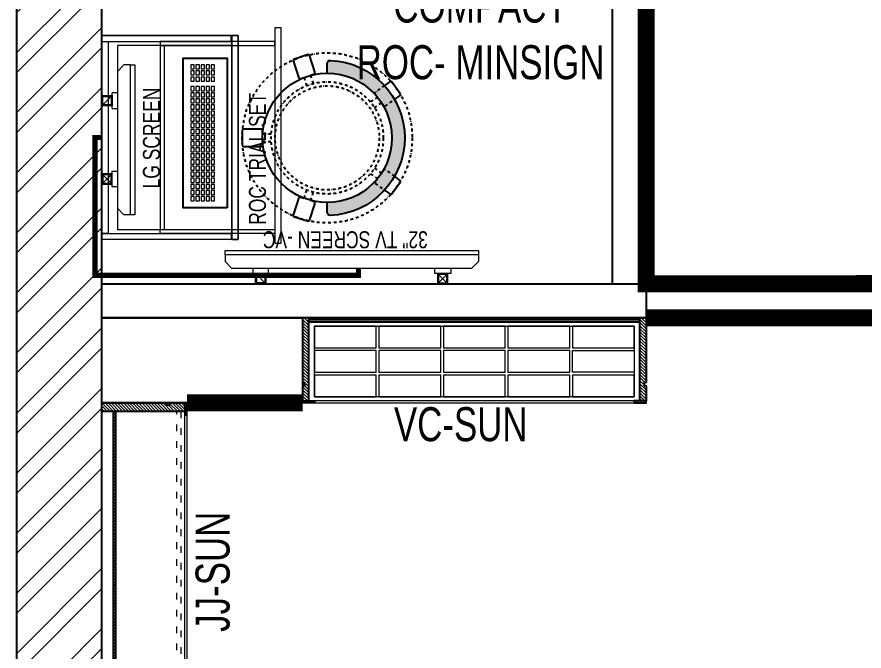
# Model space of a CAD drawing. Header units: feet. Extents: x 3040569 to 3051380, y -5725829 to -5707787.
# Drawn here: x 3042869 to 3045360, y -5716681 to -5714817 of the extents above; entities that cross this region are included whole.
import ezdxf

# ---------------------------------------------------------------- set-up
doc = ezdxf.new("R2010")
doc.units = ezdxf.units.FT
doc.header["$LTSCALE"] = 33
doc.header["$MEASUREMENT"] = 0
for name, pattern in [('a_p6_plan_L18$0$HIDDEN', [0.375, 0.25, -0.125]), ('ACAD_ISO03W100', [30, 12, -18]), ('DASHDOT2', [0.5, 0.25, -0.125, 0, -0.125]), ('HIDDEN', [9.524999999999995, 6.349999999999997, -3.174999999999998])]:
    doc.linetypes.add(name, pattern=pattern)
doc.layers.add('A-WALL', color=1, linetype='Continuous')
for name, color, linetype, lineweight in [('Floor-Unit', 1, 'Continuous', 13), ('HATCH', 9, 'Continuous', 9), ('LENS-DIM', 252, 'Continuous', 5), ('LENS-FURNITURE', 13, 'Continuous', 9), ('LENS-PARTITION', 21, 'Continuous', 25), ('LENS-TEXT', 31, 'Continuous', 5), ('LENS_CURTAIN', 5, 'a_p6_plan_L18$0$HIDDEN', 9), ('LENS_PARTITION', 21, 'Continuous', 25), ('LK-EQPMT', 3, 'Continuous', 18), ('LK-FF&E WALL', 1, 'Continuous', 9), ('LK-FLUTTED FINISH', 20, 'Continuous', 30), ('LK-MIRROR', 133, 'Continuous', 13), ('LK-TILES FINISH', 251, 'Continuous', 5), ('LN-ELEVATION-1', 81, 'Continuous', 25), ('LN-ELEVATION-2', 103, 'Continuous', 20), ('LN-ELEVATION-3', 125, 'Continuous', 18), ('LN-ELEVATION-4', 145, 'Continuous', 13), ('LN-HATCH', 251, 'Continuous', 0), ('PLANO-TXT', 252, 'Continuous', 5), ('TV', 92, 'Continuous', 18)]:
    doc.layers.add(name, color=color, linetype=linetype, lineweight=lineweight)
doc.styles.add('LK TXT', font='GILC____.TTF', dxfattribs={"height": 100})
doc.styles.get("Standard").update_dxf_attribs({"font": 'GILC____.TTF'})
pattern_1 = [(45, (4208834.246730669, 1706614.740126447), (-4.490128060534575, 4.490128060534575), [])]
pattern_2 = [(45, (4209134.246730668, 1706614.740126447), (-4.490128060534575, 4.490128060534575), [])]
pattern_3 = [(45, (7858558.917008298, 3503823.203216763), (-4.490128060534575, 4.490128060534575), [])]

# ---------------------------------------------------------------- blocks, each defined once
blk = doc.blocks.new('JJ SH 900')
at = {"layer": 'LN-HATCH', "ltscale": 0.5}
h = blk.add_hatch(dxfattribs=at)
h.set_pattern_fill('ANSI31', color=256, scale=50)
h.set_pattern_definition([(45, (0, 0), (-4.419417382415921, 4.419417382415921), [])])
h.paths.add_polyline_path([(-911.7948143622632, 1.45519e-11), (-911.7948143622632, -189.9999999999854), (-905.7948143622637, -189.9999999999854), (-905.7948143622637, -199.9999999999854), (-911.7948143622632, -199.9999999999854), (-911.7948143622632, -243.9999999999855), (-886.7948143622632, -243.9999999999855), (-886.7948143622632, 1.45519e-11)])
h = blk.add_hatch(dxfattribs=at)
h.set_pattern_fill('ANSI31', color=256, scale=2)
h.set_pattern_definition(pattern_1)
h.paths.add_polyline_path([(-11.79481436226342, 1.45519e-11), (-11.79481436226342, -189.9999999999854), (-17.79481436226342, -189.9999999999854), (-17.79481436226342, -199.9999999999854), (-11.79481436226342, -199.9999999999854), (-11.79481436226342, -243.9999999999855), (-36.79481436226343, -243.9999999999855), (-36.79481436226343, 1.45519e-11)])
h = blk.add_hatch(dxfattribs=at)
h.set_pattern_fill('ANSI31', color=256, scale=2)
h.set_pattern_definition(pattern_2)
h.paths.add_polyline_path([(-36.79481436224887, -40), (-886.7948143622632, -39.99999999998546), (-886.7948143622632, -33.99999999998545), (-36.79481436224887, -34)])
h = blk.add_hatch(dxfattribs=at)
h.set_pattern_fill('ANSI31', color=256, scale=2)
h.set_pattern_definition(pattern_2)
h.paths.add_polyline_path([(-876.7948143622632, -243.9999999999855), (-876.7948143622632, -249.9999999999854), (-911.7948143622632, -249.9999999999854), (-911.7948143622632, -243.9999999999855)])
h = blk.add_hatch(dxfattribs=at)
h.set_pattern_fill('ANSI31', color=256, scale=2)
h.set_pattern_definition(pattern_1)
h.paths.add_polyline_path([(-46.79481436226342, -243.9999999999855), (-46.79481436226342, -249.9999999999854), (-11.79481436226342, -249.9999999999854), (-11.79481436226342, -243.9999999999855)])
at = {"layer": 'LN-ELEVATION-1', "ltscale": 0.5}
for points in [[(-911.7948143622632, 1.45519e-11), (-911.7948143622632, -189.9999999999854), (-905.7948143622637, -189.9999999999854), (-905.7948143622637, -199.9999999999854), (-911.7948143622632, -199.9999999999854), (-911.7948143622632, -243.9999999999855), (-886.7948143622632, -243.9999999999855), (-886.7948143622632, 1.45519e-11)], [(-11.79481436226342, 1.45519e-11), (-11.79481436226342, -189.9999999999854), (-17.79481436226342, -189.9999999999854), (-17.79481436226342, -199.9999999999854), (-11.79481436226342, -199.9999999999854), (-11.79481436226342, -243.9999999999855), (-36.79481436226343, -243.9999999999855), (-36.79481436226343, 1.45519e-11)], [(-36.79481436226343, -39.99999999998546), (-886.7948143622632, -39.99999999998546), (-886.7948143622632, -33.99999999998545), (-36.79481436226343, -33.99999999998545)], [(-876.7948143622632, -243.9999999999855), (-876.7948143622632, -249.9999999999854), (-911.7948143622632, -249.9999999999854), (-911.7948143622632, -243.9999999999855)], [(-46.79481436226342, -243.9999999999855), (-46.79481436226342, -249.9999999999854), (-11.79481436226342, -249.9999999999854), (-11.79481436226342, -243.9999999999855)]]:
    blk.add_lwpolyline(points, close=True, dxfattribs=at)
at = {"layer": 'LN-ELEVATION-3', "ltscale": 0.5}
for p, q in [((-886.7948143622632, 1.45519e-11), (-36.79481436226343, 1.45519e-11)), ((-876.7948143622632, -243.9999999999855), (-46.79481436226342, -243.9999999999855)), ((-46.79481436226342, -249.9999999999854), (-876.7948143622632, -249.9999999999854))]:
    blk.add_line(p, q, dxfattribs=at)
at = {"layer": 'LN-ELEVATION-4', "linetype": 'ACAD_ISO03W100', "ltscale": 0.05}
blk.add_lwpolyline([(-886.7948143622632, -219.9999999999854), (-36.79481436226343, -219.9999999999854), (-36.79481436226343, -231.9999999999855), (-886.7948143622632, -231.9999999999855)], close=True, dxfattribs=at)
blk = doc.blocks.new('VC HD 1010')
at = {"layer": 'LN-HATCH', "ltscale": 0.5}
h = blk.add_hatch(dxfattribs=at)
h.set_pattern_fill('ANSI31', color=256, scale=2)
h.set_pattern_definition([(45, (3761554.586240421, 1795022.935917533), (-4.490128060534575, 4.490128060534575), [])])
h.paths.add_polyline_path([(-505.166666666977, 24), (-505.166666666977, -166), (-499.1666666669771, -166), (-499.1666666669771, -176), (-505.166666666977, -176), (-505.166666666977, -220), (-487.1666666669772, -220), (-487.1666666669772, 24)])
h = blk.add_hatch(dxfattribs=at)
h.set_pattern_fill('ANSI31', color=256, scale=2)
h.set_pattern_definition(pattern_3)
h.paths.add_polyline_path([(504.8333333330228, 24), (504.8333333330228, -166), (498.8333333330228, -166), (498.8333333330228, -176), (504.8333333330228, -176), (504.8333333330228, -220), (486.8333333330228, -220), (486.8333333330228, 24)])
h = blk.add_hatch(dxfattribs=at)
h.set_pattern_fill('ANSI31', color=256, scale=2)
h.set_pattern_definition([(45, (7858741.917008297, 3503823.203216763), (-4.490128060534575, 4.490128060534575), [])])
h.paths.add_polyline_path([(-470.1666666669772, -220), (-470.1666666669772, -226), (-505.166666666977, -226), (-505.166666666977, -220)])
h = blk.add_hatch(dxfattribs=at)
h.set_pattern_fill('ANSI31', color=256, scale=2)
h.set_pattern_definition(pattern_3)
h.paths.add_polyline_path([(476.8333333330228, -220), (476.8333333330228, -226), (511.8333333330228, -226), (511.8333333330228, -220)])
at = {"layer": 'LN-ELEVATION-1', "ltscale": 0.5}
for points in [[(-505.166666666977, 24), (-505.166666666977, -166), (-499.1666666669771, -166), (-499.1666666669771, -176), (-505.166666666977, -176), (-505.166666666977, -220), (-487.1666666669772, -220), (-487.1666666669772, 24)], [(486.8333333330228, 12), (-487.1666666669772, 12), (-487.1666666669772, 18), (486.8333333330228, 18)], [(504.8333333330228, 24), (504.8333333330228, -166), (498.8333333330228, -166), (498.8333333330228, -176), (504.8333333330228, -176), (504.8333333330228, -220), (486.8333333330228, -220), (486.8333333330228, 24)], [(-470.1666666669772, -220), (-470.1666666669772, -226), (-505.166666666977, -226), (-505.166666666977, -220)], [(469.8333333330228, -220), (469.8333333330228, -226), (504.8333333330228, -226), (504.8333333330228, -220)]]:
    blk.add_lwpolyline(points, close=True, dxfattribs=at)
at = {"layer": 'LN-ELEVATION-2', "ltscale": 0.5}
blk.add_lwpolyline([(470.1666666674428, 0), (-470.1666666674428, 0), (-470.1666666674428, -208), (470.1666666674428, -208)], close=True, dxfattribs=at)
at = {"layer": 'LN-ELEVATION-3', "ltscale": 0.5}
for p, q in [((-487.1666666669772, 24), (486.8333333330228, 24)), ((-470.1666666669772, -220), (469.8333333330228, -220)), ((469.8333333330228, -226), (-470.1666666669772, -226))]:
    blk.add_line(p, q, dxfattribs=at)
for points in [[(-470.1666666674428, 0), (-288.5000000004657, 0), (-288.5000000004657, -64), (-470.1666666674428, -64)], [(-280.5000000004657, 0), (-98.83333333348855, 0), (-98.83333333348855, -64), (-280.5000000004657, -64)], [(-90.83333333348855, 0), (90.83333333348855, 0), (90.83333333348855, -64), (-90.83333333348855, -64)], [(98.83333333348855, 0), (280.5000000004657, 0), (280.5000000004657, -64), (98.83333333348855, -64)], [(288.5000000004657, 0), (470.1666666674428, 0), (470.1666666674428, -64), (288.5000000004657, -64)], [(-470.1666666674428, -136), (-288.5000000004657, -136), (-288.5000000004657, -72), (-470.1666666674428, -72)], [(-280.5000000004657, -72), (-98.83333333348855, -72), (-98.83333333348855, -136), (-280.5000000004657, -136)], [(-90.83333333348855, -72), (90.83333333348855, -72), (90.83333333348855, -136), (-90.83333333348855, -136)], [(98.83333333348855, -72), (280.5000000004657, -72), (280.5000000004657, -136), (98.83333333348855, -136)], [(288.5000000004657, -72), (470.1666666674428, -72), (470.1666666674428, -136), (288.5000000004657, -136)], [(-470.1666666674428, -144), (-288.5000000004657, -144), (-288.5000000004657, -208), (-470.1666666674428, -208)], [(-280.5000000004657, -144), (-98.83333333348855, -144), (-98.83333333348855, -208), (-280.5000000004657, -208)], [(-90.83333333348855, -144), (90.83333333348855, -144), (90.83333333348855, -208), (-90.83333333348855, -208)], [(98.83333333348855, -144), (280.5000000004657, -144), (280.5000000004657, -208), (98.83333333348855, -208)], [(288.5000000004657, -144), (470.1666666674428, -144), (470.1666666674428, -208), (288.5000000004657, -208)]]:
    blk.add_lwpolyline(points, close=True, dxfattribs=at)
blk = doc.blocks.new('A$C24c61a65')
at = {"layer": 'LN-HATCH'}
h = blk.add_hatch(dxfattribs=at)
h.set_pattern_fill('ANSI32', color=256, scale=333, angle=180)
h.set_pattern_definition([(225, (-6766788.097126138, 5279716.197831516), (88.29995930067012, -88.29995930067015), []), (225, (-6766846.963765573, 5279716.197831516), (88.29995930067012, -88.29995930067015), [])])
h.paths.add_polyline_path([(-3515.89454732649, 8921.493659123778), (1763.10545267351, 8921.493659123778), (1763.10545267351, 9100.493659123777), (-3765.89454732649, 9100.493659123777), (-3765.89454732649, -8013.506340876222), (-3515.89454732649, -8013.506340876222), (-3515.89454732649, 4948.493659123778)])
at = {"layer": 'A-WALL'}
for p, q in [((-3765.89454732649, -8013.506340876222), (-3765.89454732649, 9100.493659123777)), ((-3515.89454732649, -8013.506340876222), (-3515.89454732649, 4948.493659123778))]:
    blk.add_line(p, q, dxfattribs=at)
blk = doc.blocks.new('TRIAL SET ROC')
at = {"layer": 'LENS-DIM', "ltscale": 0.5}
for points in [[(-400.3652351796627, -364.3162249757442), (-430.3652351796626, -364.3162249757442)], [(169.6347648203373, -364.3162249757442), (139.6347648203373, -364.3162249757442)]]:
    blk.add_lwpolyline(points, dxfattribs=at)
at = {"layer": 'LENS-FURNITURE'}
blk.add_lwpolyline([(-430.3652351796626, 18), (169.6347648203373, 18), (169.6347648203373, -382.3162249757443), (-430.3652351796626, -382.3162249757443)], close=True, dxfattribs=at)
at = {"layer": 'LENS-FURNITURE', "color": 146}
for points in [[(-412.3652351796627, -153.6065521437457), (-400.3652351796627, -153.6065521437457), (-400.3652351796628, -490.6065521437458), (-412.3652351796627, -490.6065521437458)], [(139.6347648203373, -153.6065521437458), (-400.3652351796627, -153.6065521437457), (-400.3652351796627, -165.6065521437457), (139.6347648203373, -165.6065521437458)], [(151.6347648203373, -153.6065521437458), (139.6347648203373, -153.6065521437458), (139.6347648203372, -490.6065521437458), (151.6347648203373, -490.6065521437458)], [(192.1347648203373, -490.6065521437458), (-440.8652351796627, -490.6065521437458), (-440.8652351796627, -508.6065521437458), (192.1347648203373, -508.6065521437458)]]:
    blk.add_lwpolyline(points, close=True, dxfattribs=at)
at = {"layer": 'LN-ELEVATION-2'}
for points in [[(-430.3652351796626, 18), (-412.3652351796627, 18), (-412.3652351796627, -362.3162249757442), (-430.3652351796626, -362.3162249757442)], [(-412.3652351796627, 18), (151.6347648203373, 18), (151.6347648203373, 0), (-412.3652351796627, 0)], [(169.6347648203373, 18), (151.6347648203373, 18), (151.6347648203373, -362.3162249757442), (169.6347648203373, -362.3162249757442)], [(169.6347648203373, -364.3162249757442), (-430.3652351796626, -364.3162249757442), (-430.3652351796626, -382.3162249757443), (169.6347648203373, -382.3162249757443)], [(169.6347648203373, -382.3162249757443), (-430.3652351796626, -382.3162249757443), (-430.3652351796626, -364.3162249757442), (169.6347648203373, -364.3162249757442)]]:
    blk.add_lwpolyline(points, close=True, dxfattribs=at)
at = {"layer": 'LN-ELEVATION-2', "linetype": 'HIDDEN', "ltscale": 100}
blk.add_lwpolyline([(-400.3652351796627, -364.3162249757442), (139.6347648203373, -364.3162249757442), (139.6347648203373, -27.35909500904381), (-400.3652351796627, -27.35909500904381)], close=True, dxfattribs=at)
at = {"insert": (-386.8645105547048, -414.1468168679739), "char_height": 50, "attachment_point": 1}
blk.add_mtext_dynamic_manual_height_columns('ROC TRIAL SET', width=625.228464345434, gutter_width=500, heights=[0], dxfattribs=at)
blk = doc.blocks.new('*U23')
at = {"layer": 'LK-EQPMT', "ltscale": 12}
blk.add_lwpolyline([(5.986879315214991, 4.914598100478997), (-5.986879315214991, 4.914598100478997), (-5.986879315214991, -4.914598100478997), (5.986879315214991, -4.914598100478997)], close=True, dxfattribs=at)
blk = doc.blocks.new('*U24')
at = {"color": 0, "linetype": 'ByBlock', "lineweight": -2}
for p in [(0, 0), (17.96063794564497, 0), (35.92127589128995, 0), (53.88191383693492, 0), (71.8425517825799, 0), (89.80318972822487, 0), (107.7638276738698, 0), (125.7244656195148, 0), (143.6851035651598, 0), (161.6457415108048, 0), (179.6063794564497, 0), (197.5670174020947, 0), (215.5276553477397, 0), (233.4882932933847, 0), (251.4489312390296, 0), (269.4095691846746, 0), (287.3702071303196, 0), (305.3308450759646, 0), (323.2914830216096, 0), (-9e-16, -14.74379430143699), (-1.8e-15, -29.48758860287398), (17.96063794564497, -14.74379430143699), (17.96063794564497, -29.48758860287398), (35.92127589128995, -14.74379430143699), (35.92127589128995, -29.48758860287398), (53.88191383693492, -14.74379430143699), (53.88191383693492, -29.48758860287398), (71.8425517825799, -14.74379430143699), (71.8425517825799, -29.48758860287398), (89.80318972822487, -14.74379430143699), (89.80318972822487, -29.48758860287398), (107.7638276738698, -14.74379430143699), (107.7638276738698, -29.48758860287398), (125.7244656195148, -14.74379430143699), (125.7244656195148, -29.48758860287398), (143.6851035651598, -14.74379430143699), (143.6851035651598, -29.48758860287398), (161.6457415108048, -14.74379430143699), (161.6457415108048, -29.48758860287398), (179.6063794564497, -14.74379430143699), (179.6063794564497, -29.48758860287398), (197.5670174020947, -14.74379430143699), (197.5670174020947, -29.48758860287398), (215.5276553477397, -14.74379430143699), (215.5276553477397, -29.48758860287398), (233.4882932933847, -14.74379430143699), (233.4882932933847, -29.48758860287398), (251.4489312390296, -14.74379430143699), (251.4489312390296, -29.48758860287398), (269.4095691846746, -14.74379430143699), (269.4095691846746, -29.48758860287398), (287.3702071303196, -14.74379430143699), (287.3702071303196, -29.48758860287398), (305.3308450759646, -14.74379430143699), (305.3308450759646, -29.48758860287398), (323.2914830216096, -14.74379430143699), (323.2914830216096, -29.48758860287398), (-2.7e-15, -44.23138290431096), (17.96063794564497, -44.23138290431096), (35.92127589128995, -44.23138290431096), (53.88191383693492, -44.23138290431096), (71.8425517825799, -44.23138290431096), (89.80318972822487, -44.23138290431096), (107.7638276738698, -44.23138290431096), (125.7244656195148, -44.23138290431096), (143.6851035651598, -44.23138290431096), (161.6457415108048, -44.23138290431096), (179.6063794564497, -44.23138290431096), (197.5670174020947, -44.23138290431096), (215.5276553477397, -44.23138290431096), (233.4882932933847, -44.23138290431096), (251.4489312390296, -44.23138290431096), (269.4095691846746, -44.23138290431096), (287.3702071303196, -44.23138290431096), (305.3308450759646, -44.23138290431096), (323.2914830216096, -44.23138290431096), (-3.6e-15, -58.97517720574795), (17.96063794564497, -58.97517720574795), (35.92127589128994, -58.97517720574795), (53.88191383693492, -58.97517720574795), (71.8425517825799, -58.97517720574795), (89.80318972822487, -58.97517720574795), (107.7638276738698, -58.97517720574795), (125.7244656195148, -58.97517720574795), (143.6851035651598, -58.97517720574795), (161.6457415108048, -58.97517720574795), (179.6063794564497, -58.97517720574795), (197.5670174020947, -58.97517720574795), (215.5276553477397, -58.97517720574795), (233.4882932933847, -58.97517720574795), (251.4489312390296, -58.97517720574795), (269.4095691846746, -58.97517720574795), (287.3702071303196, -58.97517720574795), (305.3308450759646, -58.97517720574795), (323.2914830216096, -58.97517720574795)]:
    blk.add_blockref('*U23', p, dxfattribs=at)
blk = doc.blocks.new('*U21')
at = {"layer": 'LK-EQPMT', "ltscale": 12}
blk.add_lwpolyline([(5.986879315214991, 4.914598100478997), (-5.986879315214991, 4.914598100478997), (-5.986879315214991, -4.914598100478997), (5.986879315214991, -4.914598100478997)], close=True, dxfattribs=at)
blk = doc.blocks.new('*U22')
at = {"color": 0, "linetype": 'ByBlock', "lineweight": -2}
for p in [(0, 0), (17.96063794564497, 0), (35.92127589128995, 0), (-9e-16, -14.74379430143699), (-1.8e-15, -29.48758860287398), (17.96063794564497, -14.74379430143699), (17.96063794564497, -29.48758860287398), (35.92127589128995, -14.74379430143699), (35.92127589128995, -29.48758860287398), (-2.7e-15, -44.23138290431096), (17.96063794564497, -44.23138290431096), (35.92127589128995, -44.23138290431096), (-3.6e-15, -58.97517720574795), (17.96063794564497, -58.97517720574795), (35.92127589128994, -58.97517720574795)]:
    blk.add_blockref('*U21', p, dxfattribs=at)
blk = doc.blocks.new('*U16')
at = {"ltscale": 12}
blk.add_lwpolyline([(8.040144996717572, 2.91038e-11), (8.040144996717572, 129.0940371821052), (448.0401449967176, 129.0940371821052), (448.0401449967176, 2.91038e-11)], close=True, dxfattribs=at)
for name, p in [('*U24', (35.16895717114949, 101.6202952143818)), ('*U22', (386.6121428576974, 101.6202952143818))]:
    blk.add_blockref(name, p)
blk = doc.blocks.new('CLINIC SCREEN')
at = {"layer": 'TV'}
for p, q in [((-103.1090284836336, 42.85441964946222), (-127.4114311772946, 18.55201695591665)), ((-127.4114311772946, 42.85441964946222), (-103.1090284836336, 18.55201695591665)), ((102.7052824410566, 42.85441964946222), (127.007685134602, 18.55201695591665))]:
    blk.add_line(p, q, dxfattribs=at)
at = {"layer": 'TV', "ltscale": 12}
for p, q in [((-220.0000000000082, -19.41163062257681), (-200.5883693773149, 0)), ((200.5883693773149, 0), (-200.5883693773149, 0)), ((-138.5315413423604, 0), (-138.5315413423604, 15.514207008644)), ((-138.5315413423604, 15.514207008644), (-91.98892031613741, 15.514207008644)), ((-91.98892031613741, 15.514207008644), (-91.98892031613741, 0)), ((91.98892031610741, 15.514207008644), (91.98892031610741, 0)), ((91.98892031610741, 15.514207008644), (138.5315413423595, 15.514207008644)), ((138.5315413423595, 0), (138.5315413423595, 15.514207008644)), ((219.9999999999918, -19.41163062257681), (200.5883693773149, 0)), ((-220.0000000000082, -38.82326124538668), (-220.0000000000082, -19.41163062257681)), ((219.9999999999918, -38.82326124538668), (219.9999999999918, -19.41163062257681))]:
    blk.add_line(p, q, dxfattribs=at)
at = {"layer": 'TV'}
for points in [[(-130.4492315140169, 15.51421661919448), (-100.0712281470269, 15.51421661919448), (-100.0712281470269, 45.89221998606814), (-130.4492315140169, 45.89221998606814)], [(-127.4114311772946, 18.55201695591665), (-103.1090284836336, 18.55201695591665), (-103.1090284836336, 42.85441964946222), (-127.4114311772946, 42.85441964946222)], [(130.0454854713243, 15.51421661919448), (99.66748210433435, 15.51421661919448), (99.66748210433435, 45.89221998606814), (130.0454854713243, 45.89221998606814)], [(127.007685134602, 18.55201695591665), (102.7052824410566, 18.55201695591665), (102.7052824410566, 42.85441964946222), (127.007685134602, 42.85441964946222)]]:
    blk.add_lwpolyline(points, close=True, dxfattribs=at)
at = {"layer": 'TV', "ltscale": 12}
blk.add_lwpolyline([(-220.0000000000082, -51.71278328332107), (-220.0000000000082, -38.82326124538668), (219.9999999999918, -38.82326124538668), (219.9999999999918, -51.71278328332107)], close=True, dxfattribs=at)
at = {"layer": 'Floor-Unit', "color": 0, "ltscale": 2, "insert": (5.199680584678389, -100.4085774972336), "char_height": 50, "attachment_point": 5}
blk.add_mtext_dynamic_manual_height_columns('LG SCREEN', width=466.4796511627907, gutter_width=12.5, heights=[0], dxfattribs=at)
blk = doc.blocks.new('32INCH VC FOR CLINIC')
at = {"layer": 'LK-EQPMT'}
for p, q in [((116.8909715171903, 152.5672029328125), (92.58856882341206, 128.264800239267)), ((92.58856882341206, 152.5672029328125), (116.8909715171903, 128.264800239267)), ((627.7052824404091, 152.5672029328125), (652.0076851341872, 128.264800239267))]:
    blk.add_line(p, q, dxfattribs=at)
at = {"layer": 'LK-EQPMT', "ltscale": 12}
for p, q in [((81.46845865808427, 109.7127832833503), (81.46845865808427, 125.2269902919943)), ((81.46845865808427, 125.2269902919943), (128.0110796838999, 125.2269902919943)), ((128.0110796838999, 125.2269902919943), (128.0110796838999, 109.7127832833503)), ((616.9889203161001, 125.2269902919943), (616.9889203161001, 109.7127832833503)), ((616.9889203161001, 125.2269902919943), (663.5315413419156, 125.2269902919943)), ((663.5315413419156, 109.7127832833503), (663.5315413419156, 125.2269902919943)), ((0, 90.30115266077335), (19.41163062304258, 109.7127832833503)), ((725.5883693769574, 109.7127832833503), (19.41163062304258, 109.7127832833503)), ((745, 90.30115266077335), (725.5883693769574, 109.7127832833503)), ((0, 70.88952203796362), (0, 90.30115266077335)), ((745, 70.88952203796362), (745, 90.30115266077335))]:
    blk.add_line(p, q, dxfattribs=at)
at = {"layer": 'LK-EQPMT'}
for points in [[(89.55076848529278, 125.2269999025447), (119.9287718534469, 125.2269999025447), (119.9287718534469, 155.6050032694184), (89.55076848529278, 155.6050032694184)], [(92.58856882341206, 128.264800239267), (116.8909715171903, 128.264800239267), (116.8909715171903, 152.5672029328125), (92.58856882341206, 152.5672029328125)], [(655.0454854704439, 125.2269999025447), (624.6674821041522, 125.2269999025447), (624.6674821041522, 155.6050032694184), (655.0454854704439, 155.6050032694184)], [(652.0076851341872, 128.264800239267), (627.7052824404091, 128.264800239267), (627.7052824404091, 152.5672029328125), (652.0076851341872, 152.5672029328125)]]:
    blk.add_lwpolyline(points, close=True, dxfattribs=at)
at = {"layer": 'LK-EQPMT', "ltscale": 12}
blk.add_lwpolyline([(0, 58.0000000000291), (0, 70.88952203796362), (745, 70.88952203796362), (745, 58.0000000000291)], close=True, dxfattribs=at)
at = {"layer": 'LENS-TEXT', "color": 0, "ltscale": 2, "insert": (391.1996805854142, 25.6359011628374), "char_height": 50, "attachment_point": 5}
blk.add_mtext_dynamic_manual_height_columns('32" TV SCREEN -VC', width=466.4796511627907, gutter_width=12.5, heights=[0], dxfattribs=at)
blk = doc.blocks.new('DR STOOL')
at = {"layer": 'HATCH'}
h = blk.add_hatch(dxfattribs=at)
h.set_pattern_fill('ANSI36', color=250, angle=-90.00000000000001)
h.set_pattern_definition([(315, (-227.8099174643867, 917.3997257252777), (6.173926083235043, -1.683798022700468), [7.9375, -1.587499999999999, 0, -1.587499999999999])])
edge = h.paths.add_edge_path()
edge.add_line((-190.0000000041909, 4.511094e-10), (-218.6899174675346, 4.511094e-10))
edge.add_arc((-218.6899174670689, 9.120000000388245), 9.119999999940092, 177.6119845363388, 269.9999999996136, ccw=False)
edge.add_arc((-1.8626451e-09, 3.565219e-10), 228.000000002257, 2.3880154632688004, 177.6119845367313, ccw=False)
edge.add_arc((218.6899174633436, 9.120000000497384), 9.120000000051716, -90.00000000034493, 2.3880154629299, ccw=False)
edge.add_line((218.6899174633436, 4.511094e-10), (190, 4.511094e-10))
edge.add_arc((-1.8626451e-09, 4.511094e-10), 190.000000001979, -1.27e-14, 180)
at = {"layer": 'LN-ELEVATION-1', "color": 1, "ltscale": 100}
for p, q in [((-128.6221585394814, 215.4841044476634), (-165.2704676063731, 189.0243927398114)), ((-124.7228340068832, 214.8545704018979), (-128.6221585394814, 215.4841044476634)), ((-112.6981821293011, 198.1996966340157), (-124.7228340068832, 214.8545704018979)), ((124.7553772013634, 214.9803744515593), (112.5488144652918, 198.2845540212292)), ((128.7014972954057, 215.5933048763618), (124.7553772013634, 214.9803744515593)), ((128.7014972954057, 215.5933048763618), (124.7553772013634, 214.9803744515593)), ((165.1911288509145, 188.915192311113), (128.7014972954057, 215.5933048763618)), ((165.1911288509145, 188.915192311113), (128.7014972954057, 215.5933048763618)), ((-165.2704676063731, 189.0243927398114), (-165.9069543029182, 185.0820035930228)), ((-165.9069543029182, 185.0820035930228), (-153.8003208162263, 168.3135803133482)), ((153.6734594982117, 168.4294150282658), (165.7973639420234, 185.0121775862135)), ((165.7973639420234, 185.0121775862135), (165.1911288509145, 188.915192311113)), ((165.7973639420234, 185.0121775862135), (165.1911288509145, 188.915192311113)), ((-191.2928382232785, -35.45407700946089), (-242.9550312487409, -52.24013893969095)), ((-187.9259491492994, -37.1695928365807), (-191.2928382232785, -35.45407700946089)), ((-184.1424400564283, -48.81403796559607), (-187.9259491492994, -37.1695928365807)), ((188.0651108901948, -36.96233201187715), (184.0504167033359, -49.19388854173303)), ((191.3981811110861, -35.27656588272658), (188.0651108901948, -36.96233201187715)), ((243.0100176925771, -52.21682526778022), (191.3981811110861, -35.27656588272658)), ((-242.9550312487409, -52.24013893969095), (-244.7482102331705, -55.75945052818861)), ((-244.7482102331705, -55.75945052818861), (-230.7800458371639, -98.74904560100549)), ((-173.8639617776498, -80.4479453730819), (-177.8421125086024, -68.2044548037811)), ((177.6922140880488, -68.56540505095472), (173.8739495249465, -80.1985000452405)), ((230.715890809428, -98.7280946081737), (244.8123673382215, -55.78040257930116)), ((244.8123673382215, -55.78040257930116), (243.0100176925771, -52.21682526778022)), ((-230.7800458371639, -98.74904560100549), (-227.2218665438704, -100.5620286722478)), ((-227.2218665438704, -100.5620286722478), (-175.5596735184081, -83.7759667420105)), ((-175.5596735184081, -83.7759667420105), (-173.8639617776498, -80.4479453730819)), ((173.8739495249465, -80.1985000452405), (175.5794035866856, -83.5704969359358)), ((175.5794035866856, -83.5704969359358), (227.1912401677109, -100.5107563209894)), ((227.1912401677109, -100.5107563209894), (230.715890809428, -98.7280946081737)), ((-22.72193054761737, -190.2142363802995), (-25.39390889601782, -192.886214728569)), ((-25.39390889601782, -192.886214728569), (-25.39390889601782, -247.2070584567482)), ((-10.47823652112856, -190.2142363802995), (-22.72193054761737, -190.2142363802995)), ((22.78362171910703, -190.2142363802995), (9.910054048988968, -190.2142363802995)), ((25.42475448176265, -192.8553691428751), (22.78362171910703, -190.2142363802995)), ((25.42475448176265, -247.1762128710543), (25.42475448176265, -192.8553691428751)), ((-25.39390889601782, -247.2070584567482), (-22.60096735274419, -250)), ((22.60096735274419, -250), (25.42475448176265, -247.1762128710543)), ((-22.60096735274419, -250), (22.60096735274419, -250))]:
    blk.add_line(p, q, dxfattribs=at)
at = {"layer": 'LN-ELEVATION-1', "linetype": 'DASHDOT2'}
for p, q in [((-92.92521573789418, 170.8129362839827), (-112.6981821293011, 198.1996966340157)), ((112.5488144652918, 198.2845540212292), (92.69529851106927, 171.1294289919315)), ((-153.8003208162263, 168.3135803133482), (-134.1093360339291, 141.0403694751003)), ((-103.4542870586738, 159.9154408004979), (-93.52748446213081, 167.0824927485227)), ((-88.15393704269081, 139.4771787207864), (-103.4542870586738, 159.9154408004979)), ((-93.52748446213081, 167.0824927485227), (-92.92521573789418, 170.8129362839827)), ((103.6608748426661, 159.8406005539291), (88.19885099539533, 139.4487815762331)), ((92.69529851106927, 171.1294289919315), (93.26858203159645, 167.4385604566923)), ((93.26858203159645, 167.4385604566923), (103.6608748426661, 159.8406005539291)), ((133.7372852512635, 141.1612321265929), (153.6734594982117, 168.4294150282658)), ((-134.1093360339291, 141.0403694751003), (-130.4219571123831, 140.4450534014686)), ((-130.4219571123831, 140.4450534014686), (-119.9844727469608, 147.9808124662595)), ((-119.9844727469608, 147.9808124662595), (-105.3687285655178, 126.9741353208374)), ((105.4096150295809, 126.94019481352), (120.1194891873747, 147.8074627162714)), ((120.1194891873747, 147.8074627162714), (130.0033113472163, 140.5812532722048)), ((130.0033113472163, 140.5812532722048), (133.7372852512635, 141.1612321265929)), ((-159.954806596972, -40.49024384317454), (-184.1424400564283, -48.81403796559607)), ((184.0504167033359, -49.19388854173303), (159.8786162491887, -40.79004861696012)), ((-177.8421125086024, -68.2044548037811), (-153.4148110738024, -60.73628028803068)), ((153.3006618716754, -61.02382378749462), (177.6922140880488, -68.56540505095472)), ((-10.92024635523557, -164.6382343793375), (-10.47823652112856, -190.2142363802995)), ((9.910054048988968, -190.2142363802995), (10.35584833659231, -164.674698740353))]:
    blk.add_line(p, q, dxfattribs=at)
at = {"layer": 'LN-ELEVATION-1', "color": 1, "ltscale": 100}
blk.add_lwpolyline([(-190.0000000023283, 0), (-218.6899174656719, 0, -0.4264743413925903), (-227.8019973598421, 9.5, -0.959166304662544), (227.8019973593764, 9.5, -0.4264743413925903), (218.6899174647406, 0), (190.0000000013969, 0)], format="xyb", dxfattribs=at)
at = {"layer": 'LN-ELEVATION-1', "linetype": 'DASHDOT2'}
for radius in [250, 165, 153]:
    blk.add_circle((0, 0), radius, dxfattribs=at)
at = {"layer": 'LN-ELEVATION-1', "color": 1, "ltscale": 100}
blk.add_circle((0, 0), 190, dxfattribs=at)

msp = doc.modelspace()

# ---------------------------------------------------------------- linework, layer by layer
at = {"color": 13, "linetype": 'ACAD_ISO03W100', "ltscale": 0.01, "const_width": 15}
msp.add_lwpolyline([(3043118.702728776, -5715171.34047611), (3043098.343633754, -5715171.34047611), (3043098.343633762, -5715576.396535507), (3043873.343633758, -5715576.396535507), (3043873.343633758, -5715555.504315529)], dxfattribs=at)
at = {"layer": 'LENS-PARTITION'}
for points in [[(3044618.702728777, -5715601.396535515), (3044718.702728777, -5715601.396535515), (3044718.702728777, -5714425.396535516), (3044618.702728777, -5714425.396535516)], [(3044718.702728777, -5715701.396535515), (3043118.702728776, -5715701.396535515), (3043118.702728776, -5715601.396535515), (3044718.702728777, -5715601.396535515)], [(3043708.702728777, -5715951.396535515), (3043368.702728777, -5715951.396535515), (3043368.702728777, -5715951.396535515), (3043118.702728776, -5715951.396535515), (3043118.702728776, -5715701.396535515), (3043708.702728777, -5715701.396535515)]]:
    msp.add_lwpolyline(points, close=True, dxfattribs=at)
at = {"layer": 'LENS_CURTAIN', "ltscale": 5}
msp.add_lwpolyline([(3044718.702728777, -5715701.396535515), (3045418.702728777, -5715701.396535515), (3045418.702728777, -5715601.396535515), (3044718.702728777, -5715601.396535515)], close=True, dxfattribs=at)
at = {"layer": 'LK-FLUTTED FINISH', "linetype": 'ACAD_ISO03W100', "ltscale": 0.05, "const_width": 50}
msp.add_lwpolyline([(3044718.702728777, -5715701.396535515), (3045418.702728777, -5715701.396535515), (3045418.702728777, -5715951.396535515), (3047578.702728777, -5715951.396535515)], dxfattribs=at)
at = {"layer": 'LK-MIRROR', "linetype": 'ACAD_ISO03W100', "ltscale": 0.05, "const_width": 50}
msp.add_lwpolyline([(3043708.702728777, -5715951.396535515), (3043368.702728777, -5715951.396535515)], dxfattribs=at)
at = {"layer": 'LK-TILES FINISH', "color": 212, "linetype": 'ACAD_ISO03W100', "ltscale": 0.05, "const_width": 50}
msp.add_lwpolyline([(3046368.702728805, -5713650.39653552), (3044718.702728777, -5713650.39653552), (3044718.702728777, -5715601.396535515), (3045418.702728777, -5715600.896535516), (3045418.702728777, -5714400.396535515), (3046368.702728805, -5714400.396535515)], dxfattribs=at)

# ---------------------------------------------------------------- block references
for name, p, rotation in [('TRIAL SET ROC', (3043136.702728777, -5715040.97524093), 90.00000000000003), ('*U16', (3043486.975798397, -5715386.194805102), 90.00000000000003), ('32INCH VC FOR CLINIC', (3044225.606520375, -5715445.791532245), 180)]:
    msp.add_blockref(name, p, dxfattribs=dict(rotation=rotation))
at = {"layer": 'LENS-FURNITURE', "rotation": 270}
msp.add_blockref('DR STOOL', (3043781.016334398, -5715172.484884224), dxfattribs=at)
at = {"layer": 'LENS-PARTITION'}
msp.add_blockref('A$C24c61a65', (3046634.597276103, -5716887.890194639), dxfattribs=at)
at = {"layer": 'LENS_PARTITION', "rotation": 90.00000000000003}
msp.add_blockref('CLINIC SCREEN', (3043164.061823784, -5715178.143208309), dxfattribs=at)
at = {"layer": 'LK-FF&E WALL', "xscale": -1}
msp.add_blockref('VC HD 1010', (3044213.53606211, -5715725.396535515), dxfattribs=at)
at = {"layer": 'LK-FF&E WALL', "rotation": 90.00000000000003}
msp.add_blockref('JJ SH 900', (3043118.702728776, -5715939.601721153), dxfattribs=at)

# ---------------------------------------------------------------- texts
at = {"layer": 'LENS-TEXT', "color": 0, "linetype": 'Continuous', "ltscale": 3, "insert": (3044231.943856452, -5714784.112473831), "char_height": 100, "attachment_point": 5, "style": 'LK TXT'}
msp.add_mtext_dynamic_manual_height_columns('CLINIC-2 COMPACT ROC- MINSIGN', width=730.5073781448633, gutter_width=0.9999999999999992, heights=[0], dxfattribs=at)
at = {"layer": 'PLANO-TXT', "linetype": 'Continuous', "ltscale": 3, "insert": (3044173.608929038, -5716014.673066706), "char_height": 100, "width": 244.6773255813953, "attachment_point": 5, "style": 'LK TXT'}
msp.add_mtext('VC-SUN', dxfattribs=at)
at = {"layer": 'PLANO-TXT', "linetype": 'Continuous', "ltscale": 3, "insert": (3043444.777003989, -5716447.656572224), "char_height": 100, "width": 244.6773255813953, "attachment_point": 5, "rotation": 89.99999999999993, "style": 'LK TXT'}
msp.add_mtext('JJ-SUN', dxfattribs=at)

doc.saveas('drawing.dxf')
